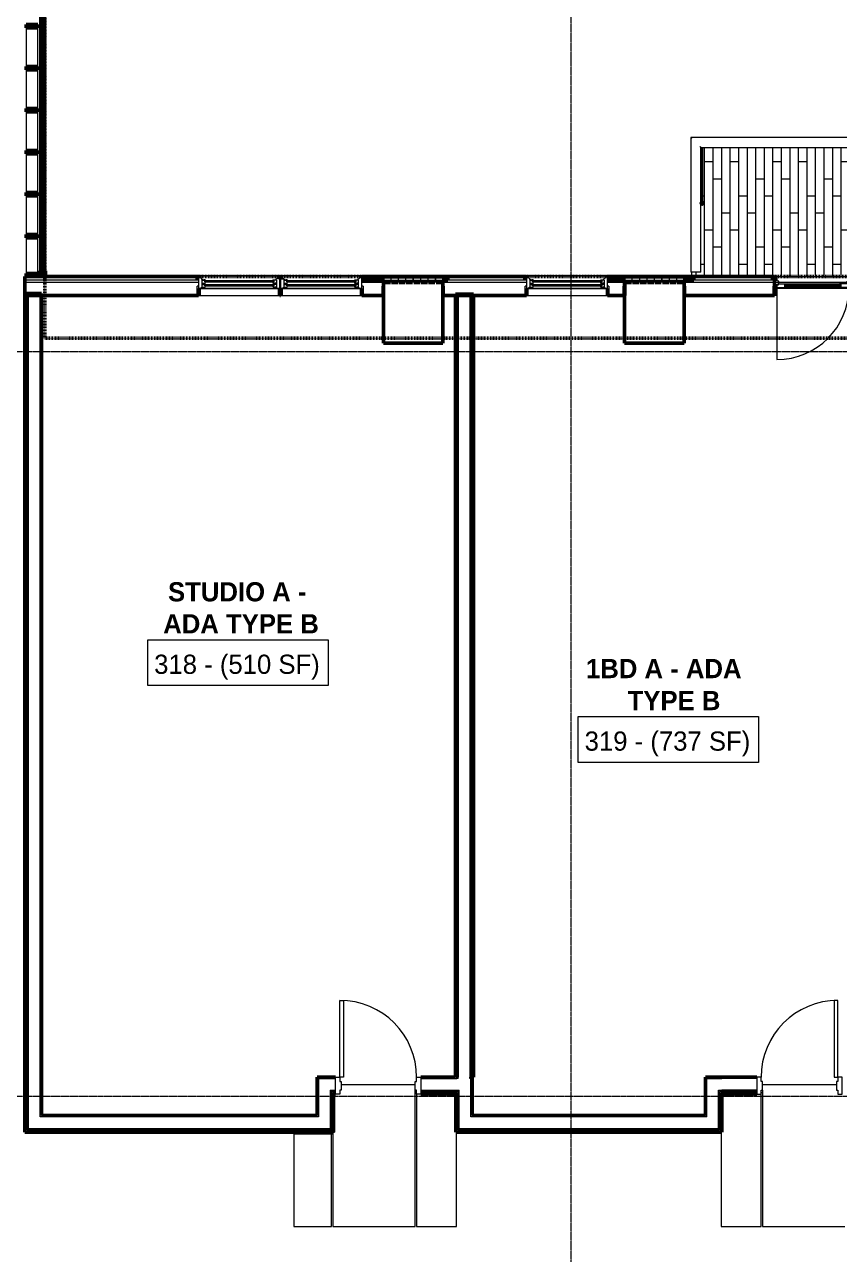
# Model space of a CAD drawing. Header units: inches. Extents: x -4235 to -464, y 9767 to 12463.
# Drawn here: x -3410 to -3029, y 10393 to 10969 of the extents above; entities that cross this region are included whole.
import ezdxf

# ---------------------------------------------------------------- set-up
doc = ezdxf.new("R2010")
doc.units = ezdxf.units.IN
doc.header["$MEASUREMENT"] = 0
doc.linetypes.add('Dash 1_16_', pattern=[0.125, 0.0625, -0.0625])
doc.linetypes.add('Grid Line 1_2_', pattern=[0.875, 0.5, -0.125, 0.125, -0.125])
for name, color, linetype, lineweight in [('0-1', 7, 'Continuous', 5), ('0-2', 90, 'Continuous', 9), ('A-AREA-IDEN', 2, 'Continuous', 9), ('A-DOOR-1', 50, 'Continuous', 20), ('A-DOOR-2', 90, 'Continuous', 9), ('A-DOOR-3', 31, 'Continuous', 9), ('A-DOOR-4', 31, 'Continuous', 20), ('A-DOOR-FRAM', 31, 'Continuous', 9), ('A-DOOR-FRAM-1', 50, 'Continuous', 20), ('A-DOOR-FRAM-2', 31, 'Continuous', 20), ('A-DOOR-GLAZ', 31, 'Continuous', 9), ('A-FLOR-2', 90, 'Continuous', 9), ('A-FLOR-3', 192, 'Continuous', 9), ('A-FLOR-HRAL', 11, 'Continuous', 9), ('A-FLOR-PATT-1', 9, 'Continuous', 9), ('A-GENM', 5, 'Continuous', 9), ('A-GENM-3', 5, 'Continuous', 50), ('A-GLAZ-1', 151, 'Continuous', 9), ('A-GLAZ-2', 151, 'Continuous', 20), ('A-GLAZ-3', 151, 'Continuous', 50), ('A-GLAZ-CWMG', 51, 'Continuous', 9), ('A-GLAZ-CWMG-1', 51, 'Continuous', 50), ('A-WALL', 113, 'Continuous', 13), ('A-WALL-2', 250, 'Continuous', 13), ('A-WALL-4', 113, 'Continuous', 50), ('A-WALL-5', 113, 'Continuous', 9), ('C-PROP-LINE-1', 91, 'Dash 1_16_', 50), ('I-WALL-1', 7, 'Continuous', 50), ('S-GRID-1', 1, 'Grid Line 1_2_', 9)]:
    doc.layers.add(name, color=color, linetype=linetype, lineweight=lineweight)
doc.styles.add('Century Gothic', font='ufonts.com_century-gothic.ttf', dxfattribs={"height": 9})
doc.styles.add('Century Gothic_B', font='GOTHICB.TTF', dxfattribs={"height": 9})

# ---------------------------------------------------------------- blocks, each defined once
blk = doc.blocks.new('HOLLOW METAL - UNIT DOOR-2191979-BACKGROUND - 3RD FLOOR')
at = {"layer": 'A-DOOR-1'}
for p, q in [((18, 40.125), (16.25, 40.125)), ((16.25, 40.125), (16.25, 4.125)), ((18, 4.125), (18, 40.125)), ((16.25, 4.125), (18, 4.125))]:
    blk.add_line(p, q, dxfattribs=at)
at = {"layer": 'A-DOOR-2'}
blk.add_arc((18, 4.125), 36, 90, 180, dxfattribs=at)
at = {"layer": 'A-DOOR-FRAM-1'}
for p, q in [((-18, 4.125), (-20, 4.125)), ((-20, 4.125), (-20, -3.875)), ((-18, 2.1875), (-18, 4.125)), ((-17.375, 2.1875), (-18, 2.1875)), ((-17.375, -1.9375), (-17.375, 2.1875)), ((18, 2.1875), (17.375, 2.1875)), ((17.375, 2.1875), (17.375, -1.9375)), ((18, 4.125), (18, 2.1875)), ((20, 4.125), (18, 4.125)), ((20, -3.875), (20, 4.125)), ((-20, -3.875), (-18, -3.875)), ((-18, -3.875), (-18, -1.9375)), ((-18, -1.9375), (-17.375, -1.9375)), ((17.375, -1.9375), (18, -1.9375)), ((18, -1.9375), (18, -3.875)), ((18, -3.875), (20, -3.875))]:
    blk.add_line(p, q, dxfattribs=at)
blk = doc.blocks.new('HOLLOW METAL - UNIT DOOR-2191980-BACKGROUND - 3RD FLOOR')
at = {"layer": 'A-DOOR-1'}
for p, q in [((16.25, -4.125), (18, -4.125)), ((16.25, -40.125), (16.25, -4.125)), ((18, -4.125), (18, -40.125)), ((18, -40.125), (16.25, -40.125))]:
    blk.add_line(p, q, dxfattribs=at)
at = {"layer": 'A-DOOR-2'}
blk.add_arc((18, -4.125), 36, 180, 270, dxfattribs=at)
at = {"layer": 'A-DOOR-FRAM-1'}
for p, q in [((-20, 3.875), (-18, 3.875)), ((-20, -4.125), (-20, 3.875)), ((-18, 3.875), (-18, 1.9375)), ((-18, 1.9375), (-17.375, 1.9375)), ((-17.375, 1.9375), (-17.375, -2.1875)), ((17.375, 1.9375), (18, 1.9375)), ((17.375, -2.1875), (17.375, 1.9375)), ((18, 3.875), (20, 3.875)), ((18, 1.9375), (18, 3.875)), ((20, 3.875), (20, -4.125)), ((-18, -4.125), (-20, -4.125)), ((-18, -2.1875), (-18, -4.125)), ((-17.375, -2.1875), (-18, -2.1875)), ((18, -2.1875), (17.375, -2.1875)), ((18, -4.125), (18, -2.1875)), ((20, -4.125), (18, -4.125))]:
    blk.add_line(p, q, dxfattribs=at)
blk = doc.blocks.new('CTR - 1st Phase - Common Walls_rvt-1-BACKGROUND - 3RD FLOOR')
at = {"layer": 'A-FLOR-2'}
for p, q in [((-3227.4, 10472.54), (-3262.15, 10472.54)), ((-3030.05, 10472.54), (-3064.8, 10472.54)), ((-3227.4, 10406.19), (-3227.4, 10470.1)), ((-3226.77, 10468.16), (-3226.77, 10406.19)), ((-3065.42, 10406.19), (-3065.42, 10468.16)), ((-3064.8, 10470.1), (-3064.8, 10406.19)), ((-3284.29, 10450.16), (-3284.29, 10406.19)), ((-3266.67, 10406.19), (-3266.67, 10450.16)), ((-3266.05, 10450.16), (-3266.05, 10406.19)), ((-3208.07, 10406.19), (-3208.07, 10450.41)), ((-3084.12, 10450.41), (-3084.12, 10406.19)), ((-3284.29, 10406.19), (-3266.67, 10406.19)), ((-3266.05, 10406.19), (-3227.4, 10406.19)), ((-3226.77, 10406.19), (-3208.07, 10406.19)), ((-3084.12, 10406.19), (-3065.42, 10406.19)), ((-3064.8, 10406.19), (-3026.15, 10406.19))]:
    blk.add_line(p, q, dxfattribs=at)
at = {"layer": 'A-WALL-2'}
for p, q in [((-3409.8, 10450.91), (-3409.8, 10843.41)), ((-3409.17, 10451.54), (-3409.17, 10843.41)), ((-3408.67, 10452.04), (-3408.67, 10843.41)), ((-3403.17, 10457.54), (-3403.17, 10843.41)), ((-3207.95, 10843.14), (-3207.95, 10476.16)), ((-3207.32, 10843.14), (-3207.32, 10476.16)), ((-3201.82, 10843.14), (-3201.82, 10476.16)), ((-3201.32, 10843.14), (-3201.32, 10476.16)), ((-3200.7, 10843.14), (-3200.7, 10476.16)), ((-3272.8, 10475.54), (-3272.8, 10457.54)), ((-3272.8, 10475.54), (-3267.3, 10475.54)), ((-3267.3, 10475.54), (-3265.67, 10475.54)), ((-3265.67, 10475.54), (-3264.77, 10475.54)), ((-3224.77, 10475.54), (-3208.45, 10475.54)), ((-3208.45, 10475.54), (-3207.95, 10475.54)), ((-3207.95, 10475.54), (-3207.95, 10476.16)), ((-3207.32, 10475.54), (-3207.95, 10475.54)), ((-3207.32, 10475.54), (-3207.32, 10476.16)), ((-3201.82, 10475.54), (-3201.82, 10476.16)), ((-3201.32, 10475.54), (-3201.82, 10475.54)), ((-3201.32, 10475.54), (-3201.32, 10476.16)), ((-3201.32, 10457.54), (-3201.32, 10475.54)), ((-3090.87, 10475.54), (-3085.37, 10475.54)), ((-3090.87, 10457.54), (-3090.87, 10475.54)), ((-3085.37, 10475.54), (-3083.75, 10475.54)), ((-3067.42, 10475.54), (-3083.75, 10475.54)), ((-3267.3, 10470.04), (-3267.3, 10452.04)), ((-3267.3, 10470.04), (-3266.8, 10470.04)), ((-3266.8, 10470.04), (-3265.67, 10470.04)), ((-3266.8, 10469.54), (-3266.8, 10451.54)), ((-3266.8, 10469.54), (-3266.17, 10469.54)), ((-3266.17, 10469.54), (-3265.67, 10469.54)), ((-3266.17, 10468.91), (-3266.17, 10450.91)), ((-3266.17, 10468.91), (-3265.67, 10468.91)), ((-3265.67, 10470.04), (-3264.77, 10470.04)), ((-3265.67, 10469.54), (-3264.77, 10469.54)), ((-3265.67, 10468.91), (-3264.77, 10468.91)), ((-3224.77, 10470.04), (-3208.45, 10470.04)), ((-3224.77, 10469.54), (-3208.45, 10469.54)), ((-3224.77, 10468.91), (-3208.45, 10468.91)), ((-3208.45, 10470.04), (-3207.32, 10470.04)), ((-3208.45, 10469.54), (-3207.95, 10469.54)), ((-3208.45, 10468.41), (-3208.45, 10468.91)), ((-3208.45, 10468.91), (-3207.95, 10468.91)), ((-3207.95, 10469.54), (-3207.32, 10469.54)), ((-3207.95, 10450.91), (-3207.95, 10468.91)), ((-3207.32, 10470.04), (-3206.82, 10470.04)), ((-3207.32, 10451.54), (-3207.32, 10469.54)), ((-3206.82, 10452.04), (-3206.82, 10470.04)), ((-3085.37, 10470.04), (-3084.87, 10470.04)), ((-3085.37, 10452.04), (-3085.37, 10470.04)), ((-3084.87, 10470.04), (-3083.75, 10470.04)), ((-3084.87, 10469.54), (-3084.25, 10469.54)), ((-3084.87, 10451.54), (-3084.87, 10469.54)), ((-3084.25, 10469.54), (-3083.75, 10469.54)), ((-3084.25, 10468.91), (-3083.75, 10468.91)), ((-3084.25, 10450.91), (-3084.25, 10468.91)), ((-3067.42, 10470.04), (-3083.75, 10470.04)), ((-3067.42, 10469.54), (-3083.75, 10469.54)), ((-3067.42, 10468.91), (-3083.75, 10468.91)), ((-3083.75, 10468.91), (-3083.75, 10468.41)), ((-3402.55, 10457.54), (-3403.17, 10457.54)), ((-3273.42, 10457.54), (-3402.55, 10457.54)), ((-3272.8, 10457.54), (-3273.42, 10457.54)), ((-3200.7, 10457.54), (-3201.32, 10457.54)), ((-3091.5, 10457.54), (-3200.7, 10457.54)), ((-3090.87, 10457.54), (-3091.5, 10457.54)), ((-3409.17, 10450.91), (-3409.8, 10450.91)), ((-3408.67, 10451.54), (-3409.17, 10451.54)), ((-3402.55, 10450.91), (-3409.17, 10450.91)), ((-3403.17, 10452.04), (-3408.67, 10452.04)), ((-3402.55, 10451.54), (-3408.67, 10451.54)), ((-3402.55, 10452.04), (-3403.17, 10452.04)), ((-3273.42, 10452.04), (-3402.55, 10452.04)), ((-3273.42, 10451.54), (-3402.55, 10451.54)), ((-3273.42, 10450.91), (-3402.55, 10450.91)), ((-3272.8, 10452.04), (-3273.42, 10452.04)), ((-3267.3, 10451.54), (-3273.42, 10451.54)), ((-3266.8, 10450.91), (-3273.42, 10450.91)), ((-3267.3, 10452.04), (-3272.8, 10452.04)), ((-3266.8, 10451.54), (-3267.3, 10451.54)), ((-3266.17, 10450.91), (-3266.8, 10450.91)), ((-3266.17, 10450.91), (-3266.17, 10450.41)), ((-3266.17, 10450.91), (-3266.17, 10450.41)), ((-3207.32, 10450.91), (-3207.95, 10450.91)), ((-3206.82, 10451.54), (-3207.32, 10451.54)), ((-3200.7, 10450.91), (-3207.32, 10450.91)), ((-3201.32, 10452.04), (-3206.82, 10452.04)), ((-3200.7, 10451.54), (-3206.82, 10451.54)), ((-3200.7, 10452.04), (-3201.32, 10452.04)), ((-3091.5, 10452.04), (-3200.7, 10452.04)), ((-3091.5, 10451.54), (-3200.7, 10451.54)), ((-3091.5, 10450.91), (-3200.7, 10450.91)), ((-3090.87, 10452.04), (-3091.5, 10452.04)), ((-3085.37, 10451.54), (-3091.5, 10451.54)), ((-3084.87, 10450.91), (-3091.5, 10450.91)), ((-3085.37, 10452.04), (-3090.87, 10452.04)), ((-3084.87, 10451.54), (-3085.37, 10451.54)), ((-3084.25, 10450.91), (-3084.87, 10450.91))]:
    blk.add_line(p, q, dxfattribs=at)
at = {"layer": 'I-WALL-1'}
for p, q in [((-3410.3, 10843.41), (-3410.3, 10450.41)), ((-3402.55, 10843.41), (-3410.3, 10843.41)), ((-3402.55, 10458.16), (-3402.55, 10843.41)), ((-3200.07, 10843.14), (-3208.57, 10843.14)), ((-3208.57, 10843.14), (-3208.57, 10476.16)), ((-3200.07, 10476.16), (-3200.07, 10843.14)), ((-3272.8, 10476.16), (-3273.42, 10476.16)), ((-3273.42, 10476.16), (-3273.42, 10458.16)), ((-3265.67, 10476.16), (-3272.8, 10476.16)), ((-3264.77, 10476.16), (-3265.67, 10476.16)), ((-3208.57, 10476.16), (-3224.77, 10476.16)), ((-3200.7, 10476.16), (-3200.07, 10476.16)), ((-3200.7, 10458.16), (-3200.7, 10476.16)), ((-3091.5, 10476.16), (-3091.5, 10458.16)), ((-3090.87, 10476.16), (-3091.5, 10476.16)), ((-3083.75, 10476.16), (-3090.87, 10476.16)), ((-3067.42, 10476.16), (-3083.75, 10476.16)), ((-3265.67, 10450.41), (-3265.67, 10468.41)), ((-3265.67, 10468.41), (-3264.77, 10468.41)), ((-3224.77, 10468.41), (-3208.45, 10468.41)), ((-3208.45, 10468.41), (-3208.45, 10450.41)), ((-3083.75, 10468.41), (-3067.42, 10468.41)), ((-3083.75, 10450.41), (-3083.75, 10468.41)), ((-3273.42, 10458.16), (-3402.55, 10458.16)), ((-3091.5, 10458.16), (-3200.7, 10458.16)), ((-3410.3, 10450.41), (-3409.8, 10450.41)), ((-3409.8, 10450.41), (-3402.55, 10450.41)), ((-3402.55, 10450.41), (-3273.42, 10450.41)), ((-3266.05, 10450.79), (-3284.29, 10450.79)), ((-3284.29, 10450.79), (-3284.29, 10450.16)), ((-3284.29, 10450.16), (-3266.05, 10450.16)), ((-3273.42, 10450.41), (-3266.17, 10450.41)), ((-3266.17, 10450.41), (-3265.67, 10450.41)), ((-3266.05, 10450.16), (-3266.05, 10450.79)), ((-3208.45, 10450.41), (-3207.95, 10450.41)), ((-3207.95, 10450.41), (-3200.7, 10450.41)), ((-3200.7, 10450.41), (-3091.5, 10450.41)), ((-3091.5, 10450.41), (-3084.25, 10450.41)), ((-3084.25, 10450.41), (-3083.75, 10450.41))]:
    blk.add_line(p, q, dxfattribs=at)
at = {"layer": '0-2', "rotation": 180}
blk.add_blockref('HOLLOW METAL - UNIT DOOR-2191980-BACKGROUND - 3RD FLOOR', (-3244.77, 10472.04), dxfattribs=at)
at = {"layer": '0-2'}
blk.add_blockref('HOLLOW METAL - UNIT DOOR-2191979-BACKGROUND - 3RD FLOOR', (-3047.42, 10472.04), dxfattribs=at)
blk = doc.blocks.new('Door-Inswing-Andersen-400_Series-Single - 3_ 0-1_8_ x 6_ 7-1_2_ - 3rd floor-2895941-BACKGROUND - 3RD FLOOR')
at = {"layer": 'A-DOOR-3'}
blk.add_line((16.87, 0.66), (16.87, 34.41), dxfattribs=at)
blk.add_arc((16.87, 0.66), 33.75, 90, 180, dxfattribs=at)
at = {"layer": 'A-DOOR-4'}
for p, q in [((-16.87, -0.41), (-16.87, 0.66)), ((-16.87, 0.66), (-12.44, 0.66)), ((-13.19, 0.66), (-13.19, -0.66)), ((-13.19, 0.66), (-13.19, 0.59)), ((-13.19, 0.59), (-12.67, 0.59)), ((-12.44, 0.09), (-13.19, 0.09)), ((-12.67, 0.59), (-12.47, 0.34)), ((-12.47, 0.34), (-12.44, 0.16)), ((12.44, 0.66), (-12.44, 0.66)), ((-12.44, 0.16), (-12.44, 0.09)), ((16.87, 0.66), (12.44, 0.66)), ((12.47, 0.34), (12.44, 0.16)), ((12.44, 0.16), (12.44, 0.09)), ((12.44, 0.09), (13.19, 0.09)), ((12.67, 0.59), (12.47, 0.34)), ((13.19, 0.59), (12.67, 0.59)), ((13.19, 0.66), (13.19, -0.66)), ((13.19, 0.66), (13.19, 0.59)), ((16.87, -0.41), (16.87, 0.66)), ((-16.26, -0.42), (-16.87, -0.41)), ((-16.26, -1.06), (-16.26, -0.42)), ((-16.26, -1.06), (-12.44, -1.06)), ((-13.19, -0.66), (-12.44, -0.66)), ((-12.44, -0.75), (-12.47, -1.06)), ((-12.44, -0.66), (-12.44, -0.75)), ((12.44, -1.06), (-12.44, -1.06)), ((12.44, -0.66), (12.44, -0.75)), ((13.19, -0.66), (12.44, -0.66)), ((12.44, -0.75), (12.47, -1.06)), ((16.26, -1.06), (12.44, -1.06)), ((16.26, -0.42), (16.87, -0.41)), ((16.26, -1.06), (16.26, -0.42))]:
    blk.add_line(p, q, dxfattribs=at)
at = {"layer": 'A-DOOR-FRAM'}
for p, q in [((-17.94, 4.44), (-17.31, 4.44)), ((-17.94, 1.12), (-17.94, 4.44)), ((-17.31, 1.12), (-17.94, 1.12)), ((-17.31, 4.44), (-17.31, 1.12)), ((17.31, 4.44), (17.94, 4.44)), ((17.31, 1.12), (17.31, 4.44)), ((17.94, 1.12), (17.31, 1.12)), ((17.94, 4.44), (17.94, 1.12))]:
    blk.add_line(p, q, dxfattribs=at)
at = {"layer": 'A-DOOR-FRAM-2'}
for p, q in [((-18.06, -4.75), (-18.06, 1.12)), ((-18.06, 1.12), (-17.03, 1.12)), ((-17.69, 1.12), (-18.06, 1.12)), ((-18.06, 1.12), (-17.94, 1.12)), ((-17.31, 1.12), (17.31, 1.12)), ((-17.03, 1.12), (-17.03, -0.66)), ((17.03, 1.12), (17.03, -0.66)), ((18.06, 1.12), (17.03, 1.12)), ((17.94, 1.12), (18.06, 1.12)), ((18.06, -4.75), (18.06, 1.12)), ((-19.69, -3.44), (-18.06, -3.44)), ((-18.06, -4.75), (-17.03, -4.75)), ((-17.03, -0.66), (-16.45, -0.66)), ((-16.69, -3.39), (-17.03, -3.63)), ((-17.03, -3.63), (-17.03, -4.75)), ((-16, -2.23), (-16.69, -2.39)), ((-16.69, -2.39), (-16.69, -3.39)), ((-16.45, -0.66), (-16.45, -1.09)), ((-16.45, -1.09), (-16, -1.09)), ((-16, -1.09), (-16, -2.23)), ((16.45, -1.09), (16, -1.09)), ((16, -1.09), (16, -2.23)), ((16, -2.23), (16.69, -2.39)), ((16.45, -0.66), (16.45, -1.09)), ((17.03, -0.66), (16.45, -0.66)), ((16.69, -2.39), (16.69, -3.39)), ((16.69, -3.39), (17.03, -3.63)), ((17.03, -3.63), (17.03, -4.75)), ((18.06, -4.75), (17.03, -4.75)), ((19.69, -3.44), (18.06, -3.44))]:
    blk.add_line(p, q, dxfattribs=at)
at = {"layer": 'A-DOOR-GLAZ'}
for p, q in [((12.44, 0.09), (-12.44, 0.09)), ((-13.19, -0.06), (-12.44, -0.06)), ((-12.44, -0.5), (-13.19, -0.5)), ((-12.98, -0.5), (-12.98, -0.06)), ((12.44, -0.06), (-12.44, -0.06)), ((12.44, -0.5), (-12.44, -0.5)), ((12.44, -0.66), (-12.44, -0.66)), ((13.19, -0.06), (12.44, -0.06)), ((12.44, -0.5), (13.19, -0.5)), ((12.98, -0.5), (12.98, -0.06))]:
    blk.add_line(p, q, dxfattribs=at)
blk = doc.blocks.new('Perforated Panel at Magic-Pak - hvac panel - 3rd floor-2505075-BACKGROUND - 3RD FLOOR')
at = {"layer": 'A-GLAZ-3'}
for p, q in [((19.01, 4.44), (-19.01, 4.44)), ((-19.01, 4.37), (19.01, 4.37))]:
    blk.add_line(p, q, dxfattribs=at)
blk = doc.blocks.new('Window-Double_Hung-Andersen-400_Series-Tilt_Wash - DOUBLE HUNG - COTTAGE - 3RD FLOOR-2888224-BACKGROUND - 3RD FLOOR')
at = {"layer": 'A-GLAZ-1'}
for p, q in [((-16.29, 2.5), (-15.7, 2.5)), ((-16.29, 2.12), (-15.7, 2.12)), ((-16.29, 0.56), (-15.7, 0.56)), ((-16.29, 0.19), (-15.7, 0.19)), ((-15.82, 2.5), (-15.82, 2.12)), ((-15.82, 0.56), (-15.82, 0.19)), ((-15.7, 2.62), (15.7, 2.62)), ((-15.7, 2.5), (15.7, 2.5)), ((-15.7, 2.12), (15.7, 2.12)), ((-15.7, 2), (15.7, 2)), ((-15.7, 0.69), (15.7, 0.69)), ((-15.7, 0.56), (15.7, 0.56)), ((-15.7, 0.19), (15.7, 0.19)), ((-15.7, 0.06), (15.7, 0.06)), ((16.29, 2.5), (15.7, 2.5)), ((16.29, 2.12), (15.7, 2.12)), ((16.29, 0.56), (15.7, 0.56)), ((16.29, 0.19), (15.7, 0.19)), ((15.82, 2.5), (15.82, 2.12)), ((15.82, 0.56), (15.82, 0.19)), ((-19.01, -2.44), (-18.95, -2.44)), ((-18.95, -3.94), (-19.01, -3.94)), ((18.95, -1.06), (-18.95, -1.06)), ((-18.95, -1.06), (-18.95, -4.44)), ((-18.95, -4.44), (18.95, -4.44)), ((-18.32, -1.06), (-18.32, -4.44)), ((18.32, -1.06), (18.32, -4.44)), ((18.95, -4.44), (18.95, -1.06)), ((18.95, -2.44), (19.01, -2.44)), ((19.01, -3.94), (18.95, -3.94))]:
    blk.add_line(p, q, dxfattribs=at)
at = {"layer": 'A-GLAZ-2'}
for p, q in [((-19.01, 3.44), (-20.51, 3.44)), ((19.01, 4.81), (-19.01, 4.81)), ((-19.01, 4.81), (-19.01, -1.06)), ((-18.2, 4.81), (-18.2, 4)), ((-18.2, 4), (-17.92, 4)), ((-17.92, 4), (-17.61, 3.19)), ((-17.61, 3.19), (-17.14, 3.19)), ((-17.42, 2.75), (-16.57, 2.75)), ((-17.42, 2.75), (-17.42, -0.56)), ((-17.42, 1.37), (-15.86, 1.37)), ((-17.42, 0.81), (-16.57, 0.81)), ((-17.14, 3.19), (-17.14, 2.75)), ((-15.86, 2.97), (-16.57, 2.97)), ((-16.57, 2.62), (-16.57, 2.97)), ((-15.7, 2.62), (-16.57, 2.62)), ((-15.86, 1.03), (-16.57, 1.03)), ((-16.57, 0.69), (-16.57, 1.03)), ((-15.7, 0.69), (-16.57, 0.69)), ((-16.29, 2.62), (-16.29, 2)), ((-15.7, 2), (-16.29, 2)), ((-16.29, 0.69), (-16.29, 0.06)), ((-15.7, 0.06), (-16.29, 0.06)), ((-15.86, 2.97), (-15.7, 2.62)), ((-15.86, 1.37), (-15.7, 2)), ((-15.86, 1.03), (-15.7, 0.69)), ((-15.86, -0.56), (-15.7, 0.06)), ((15.86, 2.97), (15.7, 2.62)), ((15.7, 2.62), (16.57, 2.62)), ((15.7, 2), (16.29, 2)), ((15.86, 1.37), (15.7, 2)), ((15.86, 1.03), (15.7, 0.69)), ((15.7, 0.69), (16.57, 0.69)), ((15.7, 0.06), (16.29, 0.06)), ((15.86, -0.56), (15.7, 0.06)), ((15.86, 2.97), (16.57, 2.97)), ((17.42, 1.37), (15.86, 1.37)), ((15.86, 1.03), (16.57, 1.03)), ((16.29, 2.62), (16.29, 2)), ((16.29, 0.69), (16.29, 0.06)), ((16.57, 2.62), (16.57, 2.97)), ((17.42, 2.75), (16.57, 2.75)), ((16.57, 0.69), (16.57, 1.03)), ((17.42, 0.81), (16.57, 0.81)), ((17.14, 3.19), (17.14, 2.75)), ((17.61, 3.19), (17.14, 3.19)), ((17.42, 2.75), (17.42, -0.56)), ((17.92, 4), (17.61, 3.19)), ((18.2, 4), (17.92, 4)), ((18.2, 4.81), (18.2, 4)), ((19.01, -1.06), (19.01, 4.81)), ((19.01, 3.44), (20.51, 3.44)), ((-19.01, -1.06), (19.01, -1.06)), ((-17.67, -0.78), (-18, -1.06)), ((-17.67, -0.78), (-17.67, -0.56)), ((-17.67, -0.56), (-15.86, -0.56)), ((17.67, -0.56), (15.86, -0.56)), ((17.67, -0.78), (17.67, -0.56)), ((17.67, -0.78), (18, -1.06))]:
    blk.add_line(p, q, dxfattribs=at)
blk = doc.blocks.new('Rectangular Mullion - Stud - Vertical-2194367-BACKGROUND - 3RD FLOOR')
at = {"layer": 'A-GLAZ-CWMG-1'}
for p, q in [((-1.5, 2.75), (0, 2.75)), ((-1.5, -2.75), (-1.5, 2.75)), ((0, 2.75), (0, -2.75)), ((0, -2.75), (-1.5, -2.75))]:
    blk.add_line(p, q, dxfattribs=at)
blk = doc.blocks.new('Rectangular Mullion - Stud - Base_Head-1769174-BACKGROUND - 3RD FLOOR')
at = {"layer": 'A-GLAZ-CWMG'}
for p, q in [((-3409.67, 11086.09), (-3409.67, 11067.91)), ((-3404.17, 11067.91), (-3404.17, 11086.09))]:
    blk.add_line(p, q, dxfattribs=at)
blk = doc.blocks.new('Rectangular Mullion - Stud - Vertical-2194370-BACKGROUND - 3RD FLOOR')
at = {"layer": 'A-GLAZ-CWMG-1'}
for p, q in [((0, 2.75), (1.5, 2.75)), ((0, -2.75), (0, 2.75)), ((1.5, 2.75), (1.5, -2.75)), ((1.5, -2.75), (0, -2.75))]:
    blk.add_line(p, q, dxfattribs=at)
blk = doc.blocks.new('Rectangular Mullion - Stud - Base_Head-V8-BACKGROUND - 3RD FLOOR')
at = {"layer": 'A-GLAZ-CWMG'}
for p, q in [((-2074.92, 10005.37), (-2074.92, 9988.69)), ((-2069.42, 9988.69), (-2069.42, 10005.37))]:
    blk.add_line(p, q, dxfattribs=at)
blk = doc.blocks.new('Rectangular Mullion - Profile_Polycarbonate_right-2704981-BACKGROUND - 3RD FLOOR')
at = {"layer": 'A-GLAZ-CWMG-1'}
for p, q in [((0, 1.29), (-2.75, 1.29)), ((-2.75, 1.29), (-2.75, 0.79)), ((-2.75, 0.79), (-2.5, 0.79)), ((-2.69, 0.85), (-2.69, 1.22)), ((-2.69, 1.22), (-0.06, 1.22)), ((-2.5, 0.85), (-2.69, 0.85)), ((-2.5, 0.79), (-2.5, 0.85)), ((-0.06, 1.22), (-0.06, -1.15)), ((0, -1.21), (0, 1.29)), ((-2.5, -0.79), (-2.75, -0.79)), ((-2.75, -0.79), (-2.75, -1.21)), ((-2.75, -1.21), (0, -1.21)), ((-2.69, -1.15), (-2.69, -0.85)), ((-2.69, -0.85), (-2.5, -0.85)), ((-0.06, -1.15), (-2.69, -1.15)), ((-2.5, -0.85), (-2.5, -0.79))]:
    blk.add_line(p, q, dxfattribs=at)
blk = doc.blocks.new('V-Series_EWC4_SPVU_RFA_2015 - 2ND AND 3RD FLOOR-2226480-BACKGROUND - 3RD FLOOR')
at = {"layer": 'A-GENM'}
for p, q in [((-3858.97, 11733.36), (-3858.97, 11736.15)), ((-3858.97, 11729.87), (-3858.97, 11732.86)), ((-3858.97, 11726.39), (-3858.97, 11729.37)), ((-3858.97, 11722.9), (-3858.97, 11725.89)), ((-3858.97, 11719.42), (-3858.97, 11722.4)), ((-3858.97, 11715.93), (-3858.97, 11718.92)), ((-3858.97, 11712.45), (-3858.97, 11715.43)), ((-3858.97, 11709.15), (-3858.97, 11711.95))]:
    blk.add_line(p, q, dxfattribs=at)
at = {"layer": 'A-GENM-3'}
for p, q in [((-3829.54, 11736.59), (-3858.97, 11736.59)), ((-3858.97, 11736.59), (-3858.97, 11736.15)), ((-3858.97, 11736.15), (-3857.97, 11736.15)), ((-3857.97, 11736.15), (-3857.97, 11733.36)), ((-3829.54, 11708.71), (-3829.54, 11736.59)), ((-3857.97, 11733.36), (-3858.97, 11733.36)), ((-3858.97, 11733.36), (-3858.97, 11732.86)), ((-3858.97, 11732.86), (-3857.97, 11732.86)), ((-3857.97, 11729.87), (-3858.97, 11729.87)), ((-3858.97, 11729.87), (-3858.97, 11729.37)), ((-3858.97, 11729.37), (-3857.97, 11729.37)), ((-3857.97, 11732.86), (-3857.97, 11729.87)), ((-3857.97, 11729.37), (-3857.97, 11726.39)), ((-3857.97, 11726.39), (-3858.97, 11726.39)), ((-3858.97, 11726.39), (-3858.97, 11725.89)), ((-3858.97, 11725.89), (-3857.97, 11725.89)), ((-3857.97, 11725.89), (-3857.97, 11722.9)), ((-3857.97, 11722.9), (-3858.97, 11722.9)), ((-3858.97, 11722.9), (-3858.97, 11722.4)), ((-3858.97, 11722.4), (-3857.97, 11722.4)), ((-3857.97, 11719.42), (-3858.97, 11719.42)), ((-3858.97, 11719.42), (-3858.97, 11718.92)), ((-3858.97, 11718.92), (-3857.97, 11718.92)), ((-3857.97, 11722.4), (-3857.97, 11719.42)), ((-3857.97, 11718.92), (-3857.97, 11715.93)), ((-3857.97, 11715.93), (-3858.97, 11715.93)), ((-3858.97, 11715.93), (-3858.97, 11715.43)), ((-3858.97, 11715.43), (-3857.97, 11715.43)), ((-3857.97, 11712.45), (-3858.97, 11712.45)), ((-3858.97, 11712.45), (-3858.97, 11711.95)), ((-3858.97, 11711.95), (-3857.97, 11711.95)), ((-3857.97, 11715.43), (-3857.97, 11712.45)), ((-3857.97, 11711.95), (-3857.97, 11709.15)), ((-3857.97, 11709.15), (-3858.97, 11709.15)), ((-3858.97, 11709.15), (-3858.97, 11708.71)), ((-3858.97, 11708.71), (-3829.54, 11708.71))]:
    blk.add_line(p, q, dxfattribs=at)
blk = doc.blocks.new('Railing - Baluster_01-2700443-BACKGROUND - 3RD FLOOR')
at = {"layer": 'A-FLOR-HRAL'}
for p, q in [((-0.59, 1.18), (0.59, 1.18)), ((-0.59, 0.59), (-0.59, 1.18)), ((0.59, 1.18), (0.59, 0.59))]:
    blk.add_line(p, q, dxfattribs=at)
blk = doc.blocks.new('Railing - Railing-2700292-BACKGROUND - 3RD FLOOR')
at = {"layer": 'A-FLOR-HRAL'}
for p, q in [((-2984.3, 10916.64), (-3098.35, 10916.64)), ((-3098.35, 10916.64), (-3098.35, 10853.39)), ((-2984.3, 10853.39), (-2984.3, 10916.64)), ((-3093.62, 10911.91), (-2989.02, 10911.91)), ((-3093.62, 10853.39), (-3093.62, 10911.91)), ((-2989.02, 10911.91), (-2989.02, 10853.39)), ((-3097.88, 10853.39), (-3098.35, 10853.39)), ((-3094.1, 10853.39), (-3097.88, 10853.39)), ((-3093.62, 10853.39), (-3094.1, 10853.39)), ((-2988.55, 10853.39), (-2989.02, 10853.39)), ((-2984.77, 10853.39), (-2988.55, 10853.39)), ((-2984.3, 10853.39), (-2984.77, 10853.39))]:
    blk.add_line(p, q, dxfattribs=at)
for points, knots in [([(-3098.35, 10916.64), (-3098.35, 10916.64), (-3098.34, 10916.63), (-3098.31, 10916.6), (-3098.29, 10916.58), (-3098.26, 10916.55), (-3098.23, 10916.52), (-3098.2, 10916.49), (-3098.16, 10916.46), (-3098.12, 10916.41), (-3098.09, 10916.38), (-3098.05, 10916.34), (-3097.98, 10916.27), (-3097.92, 10916.21), (-3097.88, 10916.17)], [0, 0, 0, 0, 0.166667, 0.25, 0.333333, 0.416667, 0.458333, 0.5, 0.583333, 0.666667, 0.708333, 0.75, 0.833333, 1, 1, 1, 1]), ([(-2984.3, 10916.64), (-2984.3, 10916.64), (-2984.31, 10916.63), (-2984.33, 10916.6), (-2984.36, 10916.58), (-2984.39, 10916.55), (-2984.42, 10916.52), (-2984.44, 10916.49), (-2984.48, 10916.46), (-2984.53, 10916.41), (-2984.56, 10916.38), (-2984.6, 10916.34), (-2984.67, 10916.27), (-2984.73, 10916.21), (-2984.77, 10916.17)], [0, 0, 0, 0, 0.166667, 0.25, 0.333333, 0.416667, 0.458333, 0.5, 0.583333, 0.666667, 0.708333, 0.75, 0.833333, 1, 1, 1, 1]), ([(-3094.1, 10912.39), (-3094.05, 10912.35), (-3093.99, 10912.28), (-3093.92, 10912.21), (-3093.87, 10912.16), (-3093.83, 10912.12), (-3093.8, 10912.09), (-3093.77, 10912.06), (-3093.74, 10912.03), (-3093.72, 10912.01), (-3093.69, 10911.98), (-3093.66, 10911.95), (-3093.63, 10911.92), (-3093.62, 10911.91), (-3093.62, 10911.91)], [0, 0, 0, 0, 0.166667, 0.25, 0.333333, 0.375, 0.416667, 0.5, 0.541667, 0.583333, 0.666667, 0.75, 0.833333, 1, 1, 1, 1]), ([(-2988.55, 10912.39), (-2988.59, 10912.35), (-2988.65, 10912.28), (-2988.73, 10912.21), (-2988.78, 10912.16), (-2988.81, 10912.12), (-2988.85, 10912.09), (-2988.88, 10912.06), (-2988.91, 10912.03), (-2988.93, 10912.01), (-2988.96, 10911.98), (-2988.99, 10911.95), (-2989.02, 10911.92), (-2989.02, 10911.92), (-2989.02, 10911.91)], [0, 0, 0, 0, 0.166667, 0.25, 0.333333, 0.375, 0.416667, 0.5, 0.541667, 0.583333, 0.666667, 0.75, 0.833333, 1, 1, 1, 1])]:
    blk.add_open_spline(points, degree=3, knots=knots, dxfattribs=at)
at = {"rotation": 180}
blk.add_blockref('Railing - Baluster_01-2700443-BACKGROUND - 3RD FLOOR', (-2986.66, 10853.98), dxfattribs=at)
blk = doc.blocks.new('Walls 100 - Walls 1-2572300-BACKGROUND - 3RD FLOOR')
at = {"layer": 'A-WALL-4', "flags": 128}
for points in [[(-3092.7, 10885.82), (-3092.71, 10885.92), (-3092.74, 10886.02), (-3092.8, 10886.1), (-3092.86, 10886.17), (-3092.94, 10886.22), (-3093.03, 10886.25), (-3093.12, 10886.25), (-3093.21, 10886.22), (-3093.29, 10886.17), (-3093.36, 10886.1), (-3093.41, 10886.02), (-3093.44, 10885.92), (-3093.45, 10885.82)], [(-3093.45, 10885.82), (-3093.44, 10885.71), (-3093.41, 10885.62), (-3093.36, 10885.53), (-3093.29, 10885.46), (-3093.21, 10885.41), (-3093.12, 10885.39), (-3093.03, 10885.39), (-3092.94, 10885.41), (-3092.86, 10885.46), (-3092.8, 10885.53), (-3092.74, 10885.62), (-3092.71, 10885.71), (-3092.7, 10885.82)]]:
    blk.add_lwpolyline(points, dxfattribs=at)
at = {"layer": 'A-WALL-5'}
for p, q in [((-3093.45, 10911.91), (-3093.45, 10885.82)), ((-3092.7, 10885.82), (-3092.7, 10911.91))]:
    blk.add_line(p, q, dxfattribs=at)
blk = doc.blocks.new('Family - ___-2835860-BACKGROUND - 3RD FLOOR')
at = {"layer": 'C-PROP-LINE-1'}
for p in [(-3401.42, 11247.39), (-2067.92, 10851.39)]:
    blk.add_line(p, (-3401.42, 10851.39), dxfattribs=at)
blk = doc.blocks.new('Family - ___-2835903-BACKGROUND - 3RD FLOOR')
at = {"layer": 'C-PROP-LINE-1'}
for p in [(-3400.92, 11276.29), (-2096.82, 10822.49)]:
    blk.add_line(p, (-3400.92, 10822.49), dxfattribs=at)
blk = doc.blocks.new('Family - ___-2835932-BACKGROUND - 3RD FLOOR')
at = {"layer": 'C-PROP-LINE-1'}
for p in [(-3401.42, 11247.39), (-2067.92, 10851.39)]:
    blk.add_line(p, (-3401.42, 10851.39), dxfattribs=at)

msp = doc.modelspace()

# ---------------------------------------------------------------- hatches: boundary and pattern name
at = {"layer": 'A-FLOR-PATT-1'}
h = msp.add_hatch(dxfattribs=at)
h.set_pattern_fill('FP_4', color=256, style=0, pattern_type=2)
h.set_pattern_definition([(270, (-3759.859, 9809.277), (4, 2e-16), []), (0, (-3759.859, 9809.277), (8, 8), [4, -28]), (0, (-3755.859, 9793.277), (8, 8), [4, -28])])
h.paths.add_polyline_path([(-3093.69, 10851.39), (-2984.66, 10851.39), (-2984.66, 10853.39), (-2986.07, 10853.39), (-2986.07, 10852.8), (-2987.25, 10852.8), (-2987.25, 10853.39), (-2989.02, 10853.39), (-2989.06, 10911.91), (-2989.21, 10911.91), (-2989.25, 10885.62), (-2989.39, 10885.45), (-2989.48, 10885.41), (-2989.77, 10885.45), (-2989.86, 10885.53), (-2989.95, 10885.71), (-2989.96, 10885.92), (-2989.96, 10911.91), (-3092.7, 10911.91), (-3092.74, 10885.62), (-3092.89, 10885.45), (-3092.98, 10885.41), (-3093.26, 10885.45), (-3093.36, 10885.53), (-3093.44, 10885.71), (-3093.45, 10885.92), (-3093.45, 10911.91), (-3093.62, 10911.91), (-3093.64, 10853.39), (-3097.99, 10853.39), (-3097.99, 10851.39), (-3093.69, 10851.39)], flags=0)

# ---------------------------------------------------------------- linework, layer by layer
at = {"layer": 'A-AREA-IDEN', "flags": 128}
for points in [[(-3352.74, 10681.21), (-3268.24, 10681.21), (-3268.24, 10659.71), (-3352.74, 10659.71)], [(-3151.07, 10645.21), (-3066.57, 10645.21), (-3066.57, 10623.72), (-3151.07, 10623.72)]]:
    msp.add_lwpolyline(points, close=True, dxfattribs=at)
at = {"layer": 'A-FLOR-3'}
for p, q in [((-3097.99, 10853.39), (-3097.99, 10851.39)), ((-3059.19, 10851.39), (-3023.06, 10851.39)), ((-3023.06, 10848.64), (-3059.19, 10848.64)), ((-3227.4, 10470.04), (-3226.77, 10470.04)), ((-3226.77, 10468.79), (-3227.4, 10468.79)), ((-3065.42, 10470.04), (-3064.8, 10470.04)), ((-3064.8, 10468.79), (-3065.42, 10468.79))]:
    msp.add_line(p, q, dxfattribs=at)
at = {"layer": 'A-WALL'}
for p, q in [((-3328.94, 10851.14), (-3410.3, 10851.14)), ((-3328.94, 10849.64), (-3410.3, 10849.64)), ((-3328.94, 10848.64), (-3410.3, 10848.64)), ((-3328.94, 10846.95), (-3329.56, 10846.95)), ((-3329.56, 10843.14), (-3329.56, 10846.95)), ((-3290.54, 10851.14), (-3290.91, 10851.14)), ((-3290.54, 10849.64), (-3290.91, 10849.64)), ((-3290.54, 10848.64), (-3290.91, 10848.64)), ((-3290.54, 10846.95), (-3290.91, 10846.95)), ((-3242.32, 10848.64), (-3252.51, 10848.64)), ((-3251.89, 10846.95), (-3252.51, 10846.95)), ((-3251.89, 10846.95), (-3251.89, 10843.14)), ((-3242.95, 10843.14), (-3242.95, 10846.95)), ((-3242.32, 10846.95), (-3242.95, 10846.95)), ((-3175.34, 10848.64), (-3214.45, 10848.64)), ((-3213.82, 10846.95), (-3214.45, 10846.95)), ((-3213.82, 10846.95), (-3213.82, 10843.14)), ((-3175.34, 10851.14), (-3212.17, 10851.14)), ((-3175.34, 10849.64), (-3212.17, 10849.64)), ((-3175.96, 10843.14), (-3175.96, 10846.95)), ((-3175.34, 10846.95), (-3175.96, 10846.95)), ((-3129.32, 10848.64), (-3137.31, 10848.64)), ((-3136.69, 10846.95), (-3137.31, 10846.95)), ((-3136.69, 10846.95), (-3136.69, 10843.14)), ((-3129.95, 10843.14), (-3129.95, 10846.95)), ((-3129.32, 10846.95), (-3129.95, 10846.95)), ((-3059.19, 10848.64), (-3101.45, 10848.64)), ((-3100.82, 10846.95), (-3101.45, 10846.95)), ((-3100.82, 10846.95), (-3100.82, 10843.14)), ((-3059.19, 10851.14), (-3096.97, 10851.14)), ((-3059.19, 10849.64), (-3096.97, 10849.64)), ((-3059.81, 10843.14), (-3059.81, 10846.95)), ((-3059.19, 10846.95), (-3059.81, 10846.95)), ((-3410.3, 10843.14), (-3329.56, 10843.14)), ((-3251.89, 10843.14), (-3242.95, 10843.14)), ((-3213.82, 10843.14), (-3175.96, 10843.14)), ((-3136.69, 10843.14), (-3129.95, 10843.14)), ((-3100.82, 10843.14), (-3059.81, 10843.14))]:
    msp.add_line(p, q, dxfattribs=at)
at = {"layer": 'A-WALL-4'}
for p, q in [((-3402.75, 11106.93), (-3402.75, 10851.45)), ((-3401.17, 10851.45), (-3401.17, 11106.93)), ((-3328.94, 10851.39), (-3410.3, 10851.39)), ((-3410.3, 10851.39), (-3410.3, 10842.51)), ((-3402.75, 10851.45), (-3401.17, 10851.45)), ((-3290.54, 10851.39), (-3290.91, 10851.39)), ((-3251.95, 10851.39), (-3252.51, 10851.39)), ((-3252.51, 10851.14), (-3251.95, 10851.14)), ((-3242.32, 10849.64), (-3252.51, 10849.64)), ((-3251.95, 10851.14), (-3251.95, 10851.39)), ((-3242.32, 10842.51), (-3242.32, 10849.64)), ((-3212.17, 10849.64), (-3214.45, 10849.64)), ((-3214.45, 10849.64), (-3214.45, 10842.51)), ((-3175.34, 10851.39), (-3213.92, 10851.39)), ((-3213.92, 10851.39), (-3213.92, 10851.14)), ((-3213.92, 10851.14), (-3212.17, 10851.14)), ((-3212.17, 10851.14), (-3212.17, 10849.64)), ((-3136.75, 10851.39), (-3137.31, 10851.39)), ((-3137.31, 10851.14), (-3136.75, 10851.14)), ((-3129.32, 10849.64), (-3137.31, 10849.64)), ((-3136.75, 10851.14), (-3136.75, 10851.39)), ((-3129.32, 10842.51), (-3129.32, 10849.64)), ((-3096.97, 10849.64), (-3101.45, 10849.64)), ((-3101.45, 10849.64), (-3101.45, 10842.51)), ((-3059.19, 10851.39), (-3098.72, 10851.39)), ((-3098.72, 10851.39), (-3098.72, 10851.14)), ((-3098.72, 10851.14), (-3096.97, 10851.14)), ((-3096.97, 10851.14), (-3096.97, 10849.64)), ((-3059.19, 10842.51), (-3059.19, 10851.39)), ((-3410.3, 10842.51), (-3328.94, 10842.51)), ((-3328.94, 10842.51), (-3328.94, 10845.89)), ((-3290.91, 10845.89), (-3290.91, 10842.51)), ((-3290.91, 10842.51), (-3290.54, 10842.51)), ((-3290.54, 10842.51), (-3290.54, 10845.89)), ((-3252.51, 10845.89), (-3252.51, 10842.51)), ((-3252.51, 10842.51), (-3242.32, 10842.51)), ((-3214.45, 10842.51), (-3175.34, 10842.51)), ((-3175.34, 10842.51), (-3175.34, 10845.89)), ((-3137.31, 10845.89), (-3137.31, 10842.51)), ((-3137.31, 10842.51), (-3129.32, 10842.51)), ((-3101.45, 10842.51), (-3059.19, 10842.51))]:
    msp.add_line(p, q, dxfattribs=at)
at = {"layer": 'A-WALL-5'}
for p, q in [((-3328.87, 10842.51), (-3328.94, 10842.51)), ((-3290.91, 10842.51), (-3290.97, 10842.51)), ((-3290.47, 10842.51), (-3290.54, 10842.51)), ((-3252.51, 10842.51), (-3252.57, 10842.51)), ((-3175.27, 10842.51), (-3175.34, 10842.51)), ((-3137.31, 10842.51), (-3137.37, 10842.51))]:
    msp.add_line(p, q, dxfattribs=at)
at = {"layer": 'S-GRID-1'}
for p, q in [((-3154.32, 9836.18), (-3154.32, 12413.74)), ((-464.45, 10816.19), (-4185.7, 10816.19)), ((-464.45, 10467.19), (-4185.7, 10467.19))]:
    msp.add_line(p, q, dxfattribs=at)

# ---------------------------------------------------------------- block references
at = {"layer": '0-1'}
msp.add_blockref('CTR - 1st Phase - Common Walls_rvt-1-BACKGROUND - 3RD FLOOR', (0, 0), dxfattribs=at)
at = {"layer": 'A-DOOR-3', "rotation": 180}
msp.add_blockref('Door-Inswing-Andersen-400_Series-Single - 3_ 0-1_8_ x 6_ 7-1_2_ - 3rd floor-2895941-BACKGROUND - 3RD FLOOR', (-3041.12, 10846.95), dxfattribs=at)
at = {"layer": 'A-FLOR-HRAL'}
msp.add_blockref('Railing - Railing-2700292-BACKGROUND - 3RD FLOOR', (0, 0), dxfattribs=at)
at = {"layer": 'A-GENM', "rotation": 269.9999999999999}
for p in [(-14951.04, 6990.67), (-14838.04, 6990.67)]:
    msp.add_blockref('V-Series_EWC4_SPVU_RFA_2015 - 2ND AND 3RD FLOOR-2226480-BACKGROUND - 3RD FLOOR', p, dxfattribs=at)
at = {"layer": 'A-GLAZ-1'}
for name, p in [('Window-Double_Hung-Andersen-400_Series-Tilt_Wash - DOUBLE HUNG - COTTAGE - 3RD FLOOR-2888224-BACKGROUND - 3RD FLOOR', (-3309.92, 10846.95)), ('Window-Double_Hung-Andersen-400_Series-Tilt_Wash - DOUBLE HUNG - COTTAGE - 3RD FLOOR-2888224-BACKGROUND - 3RD FLOOR', (-3271.52, 10846.95)), ('Perforated Panel at Magic-Pak - hvac panel - 3rd floor-2505075-BACKGROUND - 3RD FLOOR', (-3232.94, 10846.95)), ('Window-Double_Hung-Andersen-400_Series-Tilt_Wash - DOUBLE HUNG - COTTAGE - 3RD FLOOR-2888224-BACKGROUND - 3RD FLOOR', (-3156.32, 10846.95)), ('Perforated Panel at Magic-Pak - hvac panel - 3rd floor-2505075-BACKGROUND - 3RD FLOOR', (-3117.74, 10846.95))]:
    msp.add_blockref(name, p, dxfattribs=at)
at = {"layer": 'A-GLAZ-CWMG', "extrusion": (0, 0, -1), "rotation": 269.9999999999911}
for name, p in [('Rectangular Mullion - Stud - Vertical-2194370-BACKGROUND - 3RD FLOOR', (3406.92, 10969.49)), ('Rectangular Mullion - Stud - Vertical-2194370-BACKGROUND - 3RD FLOOR', (3406.92, 10949.81)), ('Rectangular Mullion - Stud - Vertical-2194370-BACKGROUND - 3RD FLOOR', (3406.92, 10930.12)), ('Rectangular Mullion - Stud - Vertical-2194370-BACKGROUND - 3RD FLOOR', (3406.92, 10910.44)), ('Rectangular Mullion - Stud - Vertical-2194370-BACKGROUND - 3RD FLOOR', (3406.92, 10890.76)), ('Rectangular Mullion - Stud - Vertical-2194370-BACKGROUND - 3RD FLOOR', (3406.92, 10871.07)), ('Rectangular Mullion - Stud - Vertical-2194367-BACKGROUND - 3RD FLOOR', (3406.92, 10851.39))]:
    msp.add_blockref(name, p, dxfattribs=at)
at = {"layer": 'A-GLAZ-CWMG'}
for name, p in [('Rectangular Mullion - Stud - Base_Head-1769174-BACKGROUND - 3RD FLOOR', (0, -118.1)), ('Rectangular Mullion - Stud - Base_Head-1769174-BACKGROUND - 3RD FLOOR', (0, -137.79)), ('Rectangular Mullion - Stud - Base_Head-1769174-BACKGROUND - 3RD FLOOR', (0, -157.47)), ('Rectangular Mullion - Stud - Base_Head-1769174-BACKGROUND - 3RD FLOOR', (0, -177.15)), ('Rectangular Mullion - Stud - Base_Head-1769174-BACKGROUND - 3RD FLOOR', (0, -196.84)), ('Rectangular Mullion - Stud - Base_Head-V8-BACKGROUND - 3RD FLOOR', (-1334.75, 864.2))]:
    msp.add_blockref(name, p, dxfattribs=at)
at = {"layer": 'A-GLAZ-CWMG', "rotation": 270}
msp.add_blockref('Rectangular Mullion - Profile_Polycarbonate_right-2704981-BACKGROUND - 3RD FLOOR', (-3401.96, 10851.39), dxfattribs=at)
at = {"layer": 'A-WALL-5'}
msp.add_blockref('Walls 100 - Walls 1-2572300-BACKGROUND - 3RD FLOOR', (0, 0), dxfattribs=at)
at = {"layer": 'C-PROP-LINE-1'}
for name in ['Family - ___-2835860-BACKGROUND - 3RD FLOOR', 'Family - ___-2835932-BACKGROUND - 3RD FLOOR', 'Family - ___-2835903-BACKGROUND - 3RD FLOOR']:
    msp.add_blockref(name, (0, 0), dxfattribs=at)

# ---------------------------------------------------------------- texts
at = {"layer": 'A-AREA-IDEN', "char_height": 9, "attachment_point": 1}
for s, insert, width, style in [('STUDIO A -', (-3343.24, 10708.18), 79.083, 'Century Gothic_B'), ('ADA TYPE B', (-3345.49, 10693.18), 84.537, 'Century Gothic_B'), ('318 - (510 SF)', (-3349.74, 10674.21), 94.839, 'Century Gothic'), ('1BD A - ADA', (-3147.45, 10672.19), 93.324, 'Century Gothic_B'), ('TYPE B', (-3127.95, 10657.19), 46.359, 'Century Gothic_B'), ('319 - (737 SF)', (-3148.07, 10638.21), 94.839, 'Century Gothic')]:
    msp.add_mtext(s, dxfattribs=dict(at, insert=insert, width=width, style=style))

doc.saveas('drawing.dxf')
